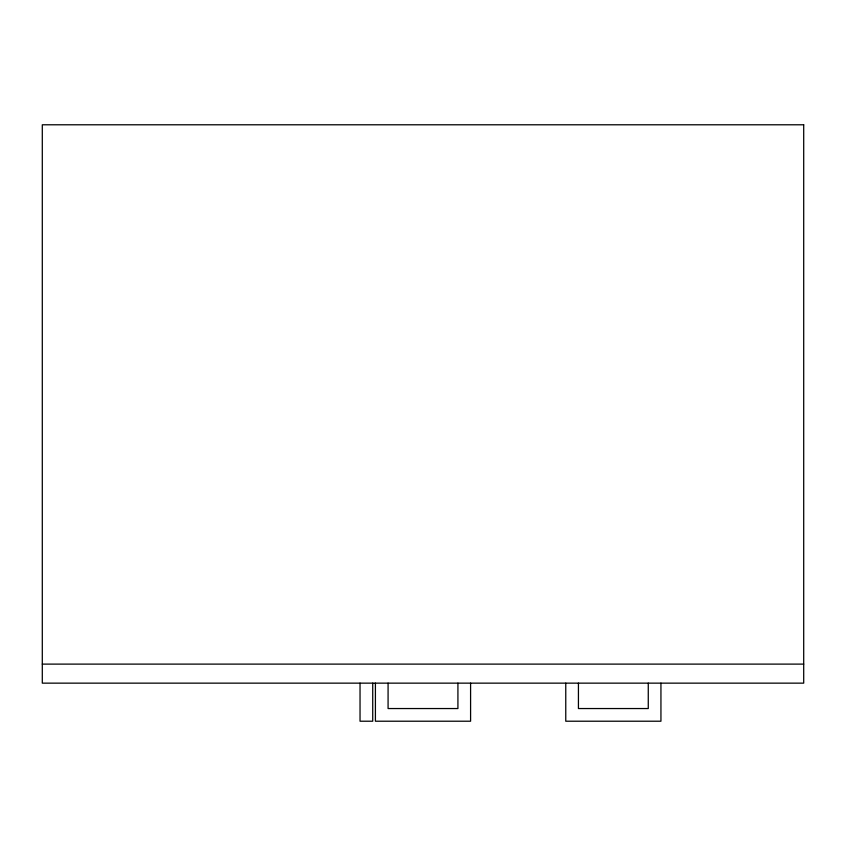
<?xml version="1.0" encoding="UTF-8"?>
<svg xmlns="http://www.w3.org/2000/svg" width="846" height="846" viewBox="0 0 846 846"><rect width="100%" height="100%" fill="white"/><g stroke="black" fill="none" stroke-linecap="round" stroke-linejoin="round"><path stroke-width="1.27" d="M42.3 664.11L803.7 664.11M660.938 683.145L660.938 721.215L565.763 721.215L565.763 683.145M648.269 683.145L648.269 708.546L578.431 708.546L578.431 683.145M470.588 683.145L470.588 721.215L375.413 721.215L375.413 683.145M457.919 683.145L457.919 708.546L388.081 708.546L388.081 683.145M372.726 683.145L372.726 721.215L360.036 721.215L360.036 683.145M803.7 124.785L42.3 124.785L42.3 683.145L803.7 683.145L803.7 124.785"/></g></svg>
